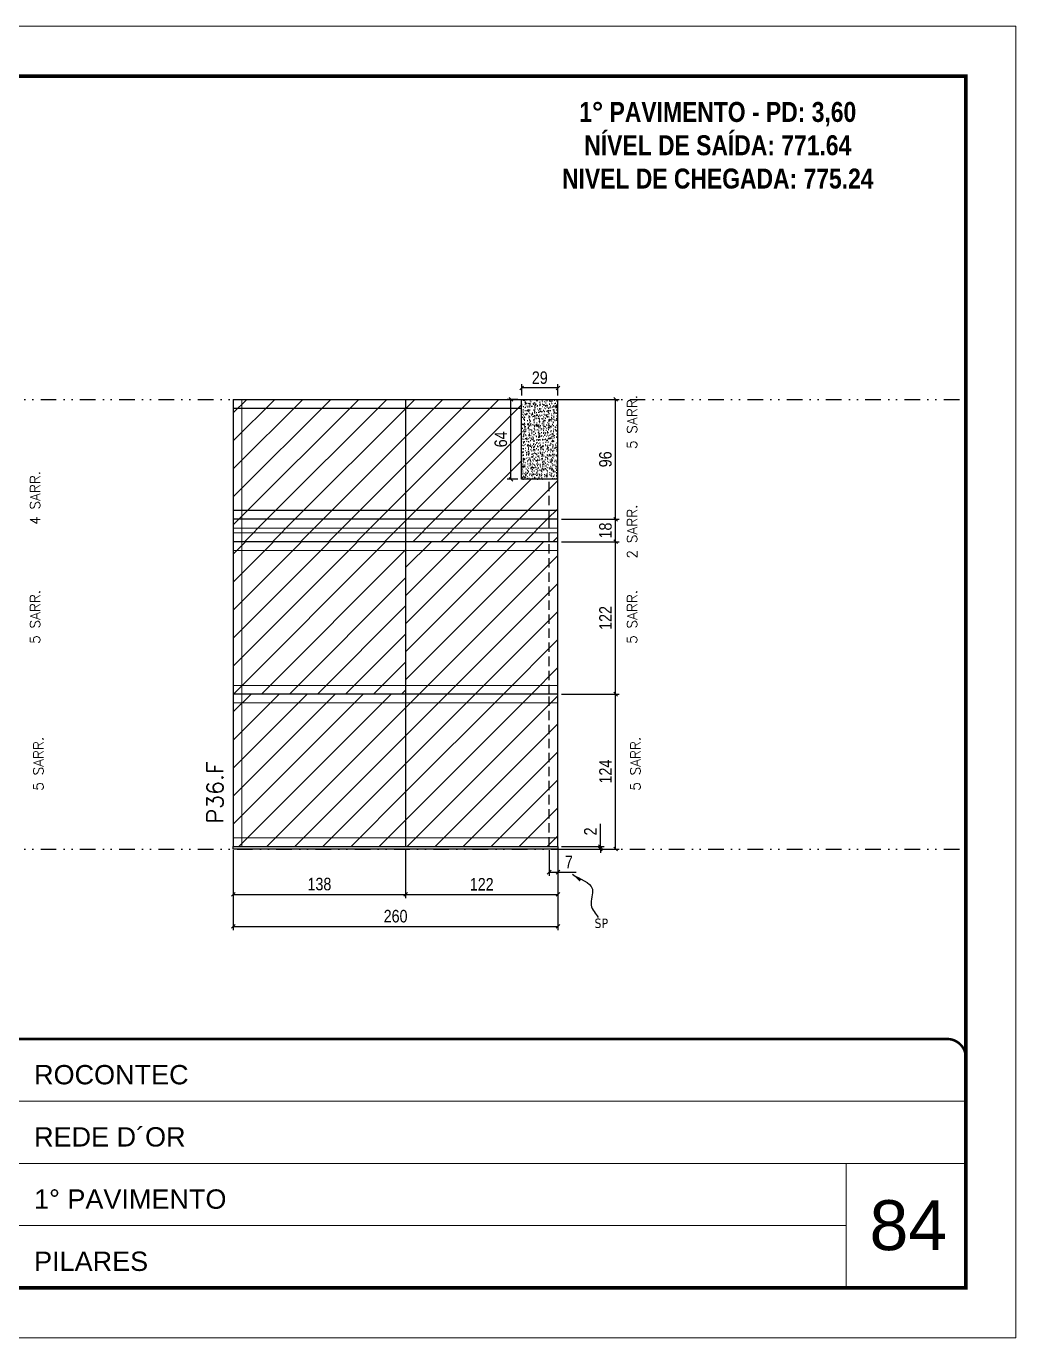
# Model space of a CAD drawing. Extents: x 2949 to 9203, y -16089 to 12527.
# Drawn here: x 8410 to 9203, y -11495 to -10445 of the extents above; entities that cross this region are included whole.
import ezdxf

# ---------------------------------------------------------------- set-up
doc = ezdxf.new("R2010")
doc.units = 0
for name, pattern in [('CONTINUO', [0]), ('DASHED', [0.75, 0.5, -0.25]), ('DIVIDE2', [0.625, 0.25, -0.125, 0, -0.125, 0, -0.125]), ('HIDDEN', [0.375, 0.25, -0.125])]:
    doc.linetypes.add(name, pattern=pattern)
for name, color, linetype, lineweight in [('CARIMBO', 255, 'Continuous', 9), ('Folhas', 255, 'Continuous', 9), ('Hachura', 251, 'Continuous', 9), ('Sarr 2.2x7', 40, 'Continuous', 9), ('SARRAFO DE PRESSAO', 251, 'DASHED', 9), ('Texto Seção', 7, 'Continuous', 15)]:
    doc.layers.add(name, color=color, linetype=linetype, lineweight=lineweight)
for name, color, linetype in [('COTA', 241, 'Continuous'), ('NOMENCLATURA', 7, 'Continuous'), ('Nível', 160, 'Continuous'), ('Painéis', 200, 'Continuous'), ('SARR_2.2x7', 40, 'Continuous'), ('Sarrafo de Pressão', 42, 'HIDDEN'), ('texto', 7, 'Continuous')]:
    doc.layers.add(name, color=color, linetype=linetype)
doc.styles.add('ARIAL', font='arial.ttf')
doc.styles.add('COTA TECNICA', font='techl___.ttf', dxfattribs={"height": 10})
doc.styles.add('COTA TECNICA-50', font='techl___.ttf', dxfattribs={"height": 10})
doc.styles.add('REGUA-120', font='ROMANS.shx', dxfattribs={"height": 15})
doc.styles.add('ROMANC', font='techb___.ttf', dxfattribs={"height": 2.5})
doc.styles.add('ROMANS', font='romans.shx')
doc.styles.get("Standard").update_dxf_attribs({"font": 'arial.ttf'})
doc.dimstyles.new('COTA PAINEL-50', dxfattribs={"dimtxt": 10, "dimasz": 3, "dimexe": 3, "dimexo": 3, "dimgap": 3, "dimtad": 1, "dimdec": 1, "dimzin": 12, "dimdsep": 46, "dimtxsty": 'COTA TECNICA-50', "dimblk1": 'OBLIQUE', "dimblk2": 'OBLIQUE', "dimsah": 1, "dimcen": 0.9, "dimclrd": 4, "dimclre": 4, "dimclrt": 240, "dimadec": 1, "dimazin": 3, "dimtfac": 1, "dimtdec": 1, "dimtmove": 0, "dimatfit": 3, "dimfxl": 1, "dimtolj": 1, "dimtzin": 12, "dimarcsym": 0})
doc.dimstyles.new('PAINEL', dxfattribs={"dimtxt": 10, "dimasz": 3, "dimexe": 3, "dimexo": 3, "dimgap": 3, "dimtad": 1, "dimdec": 1, "dimzin": 12, "dimdsep": 46, "dimtxsty": 'COTA TECNICA', "dimblk1": 'OBLIQUE', "dimblk2": 'OBLIQUE', "dimsah": 1, "dimcen": 0.9, "dimclrd": 4, "dimclre": 4, "dimclrt": 240, "dimadec": 1, "dimazin": 3, "dimtfac": 1, "dimtdec": 1, "dimtmove": 0, "dimatfit": 3, "dimfxl": 1, "dimtolj": 1, "dimtzin": 12, "dimarcsym": 0})
doc.dimstyles.get("Standard").update_dxf_attribs({"dimtxt": 0.18, "dimasz": 0.18, "dimexe": 0.18, "dimexo": 0.0625, "dimgap": 0.09, "dimtad": 0, "dimtih": 1, "dimtoh": 1, "dimdec": 4, "dimzin": 0, "dimdsep": 46, "dimtxsty": 'Standard', "dimcen": 0.09, "dimadec": 0, "dimazin": 0, "dimtfac": 1, "dimtdec": 4, "dimtofl": 0, "dimtmove": 0, "dimatfit": 3, "dimfxl": 1, "dimtolj": 1, "dimtzin": 0, "dimarcsym": 0})
pattern_1 = [(45, (-121303.467, -37644.947), (-11.2253202, 11.2253202), [])]

# ---------------------------------------------------------------- blocks, each defined once
blk = doc.blocks.new('9999999999')
at = {"color": 30, "linetype": 'CONTINUO'}
for p, q in [((98564.6, 34379.6), (99584, 34379.6)), ((98564.6, 34329.8), (99488, 34329.8)), ((99584, 34329.8), (99488, 34329.8)), ((99488, 34329.8), (99488, 34230.2)), ((98564.6, 34280), (99488, 34280))]:
    blk.add_line(p, q, dxfattribs=at)
at = {"color": 30, "linetype": 'CONTINUO', "const_width": 2}
blk.add_lwpolyline([(99584, 34230.2), (99584, 34414.4, 0.414214), (99569, 34429.4), (98229, 34429.4, 0.414214), (98214, 34414.4), (98214, 34245.2, 0.414214), (98229, 34230.2), (99584, 34230.2)], format="xyb", dxfattribs=at)
at = {"layer": 'Folhas'}
blk.add_lwpolyline([(98139, 34190.2), (99624, 34190.2), (99624, 35240.2), (98139, 35240.2)], close=True, dxfattribs=at)
at = {"layer": 'Folhas', "color": 30, "const_width": 3}
blk.add_lwpolyline([(98214, 34230.2), (99584, 34230.2), (99584, 35200.2), (98214, 35200.2)], close=True, dxfattribs=at)
at = {"color": 7, "linetype": 'Continuous', "ltscale": 5, "style": 'ARIAL'}
for s, height, p in [('ROCONTEC', 15.48, (98837.7, 34393.1)), ('REDE D´OR', 15.48, (98837.7, 34343.3)), ('1° PAVIMENTO', 15.483, (98837.7, 34293.5)), ('PILARES', 15.48, (98837.7, 34243.7))]:
    blk.add_text(s, height=height, dxfattribs=at).set_placement(p)
blk = doc.blocks.new('_Oblique')
at = {"color": 0, "linetype": 'ByBlock', "lineweight": -2}
blk.add_line((-0.5, -0.5), (0.5, 0.5), dxfattribs=at)
blk = doc.blocks.new('*D2952')
at = {"layer": 'COTA', "color": 4, "lineweight": -2, "transparency": 16777216}
for p, q in [((8575.8, -11104.5), (8575.8, -11168.4)), ((8835.8, -11104.5), (8835.8, -11168.4)), ((8575.8, -11165.4), (8835.8, -11165.4))]:
    blk.add_line(p, q, dxfattribs=at)
at = {"layer": 'Defpoints', "color": 0, "transparency": 16777216}
for p in [(8575.8, -11101.5), (8835.8, -11101.5), (8835.8, -11165.4)]:
    blk.add_point(p, dxfattribs=at)
at = {"layer": 'COTA', "color": 4, "lineweight": -2, "transparency": 16777216, "xscale": 3, "yscale": 3, "zscale": 3, "rotation": 180}
blk.add_blockref('_Oblique', (8575.8, -11165.4), dxfattribs=at)
at = {"layer": 'COTA', "color": 4, "lineweight": -2, "transparency": 16777216, "xscale": 3, "yscale": 3, "zscale": 3}
blk.add_blockref('_Oblique', (8835.8, -11165.4), dxfattribs=at)
at = {"layer": 'COTA', "color": 240, "transparency": 16777216, "insert": (8705.8, -11157.3), "char_height": 10, "attachment_point": 5, "style": 'COTA TECNICA'}
blk.add_mtext('\\A1;260', dxfattribs=at)
blk = doc.blocks.new('*D2953')
at = {"layer": 'COTA', "color": 4, "lineweight": -2, "transparency": 16777216}
for p, q in [((8828.8, -11104.5), (8828.8, -11125)), ((8835.8, -11106.5), (8835.8, -11125)), ((8828.8, -11122), (8835.8, -11122)), ((8835.8, -11122), (8850.5, -11122))]:
    blk.add_line(p, q, dxfattribs=at)
at = {"layer": 'Defpoints', "color": 0, "transparency": 16777216}
for p in [(8828.8, -11101.5), (8835.8, -11103.5), (8835.8, -11122)]:
    blk.add_point(p, dxfattribs=at)
at = {"layer": 'COTA', "color": 4, "lineweight": -2, "transparency": 16777216, "xscale": 3, "yscale": 3, "zscale": 3, "rotation": 180}
blk.add_blockref('_Oblique', (8828.8, -11122), dxfattribs=at)
at = {"layer": 'COTA', "color": 4, "lineweight": -2, "transparency": 16777216, "xscale": 3, "yscale": 3, "zscale": 3}
blk.add_blockref('_Oblique', (8835.8, -11122), dxfattribs=at)
at = {"layer": 'COTA', "color": 240, "transparency": 16777216, "insert": (8844.6, -11113.9), "char_height": 10, "attachment_point": 5, "style": 'COTA TECNICA-50'}
blk.add_mtext('\\A1;7', dxfattribs=at)
blk = doc.blocks.new('*D2954')
at = {"layer": 'COTA', "color": 4, "lineweight": -2, "transparency": 16777216}
for p, q in [((8838.8, -10979.5), (8885, -10979.5)), ((8882, -11103.5), (8882, -10979.5)), ((8838.8, -11103.5), (8885, -11103.5))]:
    blk.add_line(p, q, dxfattribs=at)
at = {"layer": 'Defpoints', "color": 0, "transparency": 16777216}
for p in [(8835.8, -10979.5), (8882, -10979.5), (8835.8, -11103.5)]:
    blk.add_point(p, dxfattribs=at)
at = {"layer": 'COTA', "color": 4, "lineweight": -2, "transparency": 16777216, "xscale": 3, "yscale": 3, "zscale": 3}
for p, rotation in [((8882, -10979.5), 90), ((8882, -11103.5), 270)]:
    blk.add_blockref('_Oblique', p, dxfattribs=dict(at, rotation=rotation))
at = {"layer": 'COTA', "color": 240, "transparency": 16777216, "insert": (8873.9, -11041.5), "char_height": 10, "attachment_point": 5, "rotation": 90, "style": 'COTA TECNICA-50'}
blk.add_mtext('\\A1;124', dxfattribs=at)
blk = doc.blocks.new('*D2955')
at = {"layer": 'COTA', "color": 4, "lineweight": -2, "transparency": 16777216}
for p, q in [((8869.8, -11101.5), (8869.8, -11083.4)), ((8838.8, -11101.5), (8872.8, -11101.5)), ((8838.8, -11103.5), (8872.8, -11103.5)), ((8869.8, -11103.5), (8869.8, -11101.5)), ((8869.8, -11103.5), (8869.8, -11106.5))]:
    blk.add_line(p, q, dxfattribs=at)
at = {"layer": 'Defpoints', "color": 0, "transparency": 16777216}
for p in [(8835.8, -11101.5), (8835.8, -11103.5), (8869.8, -11103.5)]:
    blk.add_point(p, dxfattribs=at)
at = {"layer": 'COTA', "color": 4, "lineweight": -2, "transparency": 16777216, "xscale": 3, "yscale": 3, "zscale": 3}
for p, rotation in [((8869.8, -11101.5), 270), ((8869.8, -11103.5), 90)]:
    blk.add_blockref('_Oblique', p, dxfattribs=dict(at, rotation=rotation))
at = {"layer": 'COTA', "color": 240, "transparency": 16777216, "insert": (8861.8, -11089.4), "char_height": 10, "attachment_point": 5, "rotation": 90, "style": 'COTA TECNICA-50'}
blk.add_mtext('\\A1;2', dxfattribs=at)
blk = doc.blocks.new('*D2956')
at = {"layer": 'COTA', "color": 4, "linetype": 'ByBlock', "lineweight": -2, "transparency": 16777216}
for p, q in [((8838.8, -10857.5), (8885, -10857.5)), ((8882, -10979.5), (8882, -10857.5)), ((8838.8, -10979.5), (8885, -10979.5))]:
    blk.add_line(p, q, dxfattribs=at)
at = {"layer": 'Defpoints', "color": 0, "linetype": 'ByBlock', "transparency": 16777216}
for p in [(8835.8, -10857.5), (8882, -10857.5), (8835.8, -10979.5)]:
    blk.add_point(p, dxfattribs=at)
at = {"layer": 'COTA', "color": 4, "linetype": 'ByBlock', "lineweight": -2, "transparency": 16777216, "xscale": 3, "yscale": 3, "zscale": 3}
for p, rotation in [((8882, -10857.5), 90), ((8882, -10979.5), 270)]:
    blk.add_blockref('_Oblique', p, dxfattribs=dict(at, rotation=rotation))
at = {"layer": 'COTA', "color": 240, "linetype": 'ByBlock', "transparency": 16777216, "insert": (8873.9, -10918.5), "char_height": 10, "attachment_point": 5, "rotation": 90, "style": 'COTA TECNICA'}
blk.add_mtext('\\A1;122', dxfattribs=at)
blk = doc.blocks.new('*D3000')
at = {"layer": 'COTA', "color": 4, "linetype": 'ByBlock', "lineweight": -2, "transparency": 16777216}
for p, q in [((8575.8, -11104.5), (8575.8, -11142.8)), ((8713.8, -11104.5), (8713.8, -11142.8)), ((8575.8, -11139.8), (8713.8, -11139.8))]:
    blk.add_line(p, q, dxfattribs=at)
at = {"layer": 'Defpoints', "color": 0, "linetype": 'ByBlock', "transparency": 16777216}
for p in [(8575.8, -11101.5), (8713.8, -11101.5), (8713.8, -11139.8)]:
    blk.add_point(p, dxfattribs=at)
at = {"layer": 'COTA', "color": 4, "linetype": 'ByBlock', "lineweight": -2, "transparency": 16777216, "xscale": 3, "yscale": 3, "zscale": 3, "rotation": 180}
blk.add_blockref('_Oblique', (8575.8, -11139.8), dxfattribs=at)
at = {"layer": 'COTA', "color": 4, "linetype": 'ByBlock', "lineweight": -2, "transparency": 16777216, "xscale": 3, "yscale": 3, "zscale": 3}
blk.add_blockref('_Oblique', (8713.8, -11139.8), dxfattribs=at)
at = {"layer": 'COTA', "color": 240, "linetype": 'ByBlock', "transparency": 16777216, "insert": (8644.8, -11131.6), "char_height": 10, "attachment_point": 5, "style": 'COTA TECNICA'}
blk.add_mtext('\\A1;138', dxfattribs=at)
blk = doc.blocks.new('*D3001')
at = {"layer": 'COTA', "color": 4, "linetype": 'ByBlock', "lineweight": -2, "transparency": 16777216}
for p, q in [((8713.8, -11104.5), (8713.8, -11142.8)), ((8835.8, -11106.5), (8835.8, -11142.8)), ((8713.8, -11139.8), (8835.8, -11139.8))]:
    blk.add_line(p, q, dxfattribs=at)
at = {"layer": 'Defpoints', "color": 0, "linetype": 'ByBlock', "transparency": 16777216}
for p in [(8713.8, -11101.5), (8835.8, -11103.5), (8835.8, -11139.8)]:
    blk.add_point(p, dxfattribs=at)
at = {"layer": 'COTA', "color": 4, "linetype": 'ByBlock', "lineweight": -2, "transparency": 16777216, "xscale": 3, "yscale": 3, "zscale": 3, "rotation": 180}
blk.add_blockref('_Oblique', (8713.8, -11139.8), dxfattribs=at)
at = {"layer": 'COTA', "color": 4, "linetype": 'ByBlock', "lineweight": -2, "transparency": 16777216, "xscale": 3, "yscale": 3, "zscale": 3}
blk.add_blockref('_Oblique', (8835.8, -11139.8), dxfattribs=at)
at = {"layer": 'COTA', "color": 240, "linetype": 'ByBlock', "transparency": 16777216, "insert": (8774.8, -11131.7), "char_height": 10, "attachment_point": 5, "style": 'COTA TECNICA'}
blk.add_mtext('\\A1;122', dxfattribs=at)
blk = doc.blocks.new('*D3004')
at = {"layer": 'COTA', "color": 4, "linetype": 'ByBlock', "lineweight": -2, "transparency": 16777216}
for p, q in [((8838.8, -10743.5), (8885, -10743.5)), ((8882, -10839.5), (8882, -10743.5)), ((8838.8, -10839.5), (8885, -10839.5))]:
    blk.add_line(p, q, dxfattribs=at)
at = {"layer": 'Defpoints', "color": 0, "linetype": 'ByBlock', "transparency": 16777216}
for p in [(8835.8, -10743.5), (8882, -10743.5), (8835.8, -10839.5)]:
    blk.add_point(p, dxfattribs=at)
at = {"layer": 'COTA', "color": 4, "linetype": 'ByBlock', "lineweight": -2, "transparency": 16777216, "xscale": 3, "yscale": 3, "zscale": 3}
for p, rotation in [((8882, -10743.5), 90), ((8882, -10839.5), 270)]:
    blk.add_blockref('_Oblique', p, dxfattribs=dict(at, rotation=rotation))
at = {"layer": 'COTA', "color": 240, "linetype": 'ByBlock', "transparency": 16777216, "insert": (8873.9, -10791.5), "char_height": 10, "attachment_point": 5, "rotation": 90, "style": 'COTA TECNICA'}
blk.add_mtext('\\A1;96', dxfattribs=at)
blk = doc.blocks.new('*D3005')
at = {"layer": 'COTA', "color": 4, "linetype": 'ByBlock', "lineweight": -2, "transparency": 16777216}
for p, q in [((8803.8, -10743.5), (8795.2, -10743.5)), ((8798.2, -10807.5), (8798.2, -10743.5)), ((8803.8, -10807.5), (8795.2, -10807.5))]:
    blk.add_line(p, q, dxfattribs=at)
at = {"layer": 'Defpoints', "color": 0, "linetype": 'ByBlock', "transparency": 16777216}
for p in [(8798.2, -10743.5), (8806.8, -10743.5), (8806.8, -10807.5)]:
    blk.add_point(p, dxfattribs=at)
at = {"layer": 'COTA', "color": 4, "linetype": 'ByBlock', "lineweight": -2, "transparency": 16777216, "xscale": 3, "yscale": 3, "zscale": 3}
for p, rotation in [((8798.2, -10743.5), 90), ((8798.2, -10807.5), 270)]:
    blk.add_blockref('_Oblique', p, dxfattribs=dict(at, rotation=rotation))
at = {"layer": 'COTA', "color": 240, "linetype": 'ByBlock', "transparency": 16777216, "insert": (8790.1, -10775.5), "char_height": 10, "attachment_point": 5, "rotation": 90, "style": 'COTA TECNICA'}
blk.add_mtext('\\A1;64', dxfattribs=at)
blk = doc.blocks.new('*D3006')
at = {"layer": 'COTA', "color": 4, "linetype": 'ByBlock', "lineweight": -2, "transparency": 16777216}
for p, q in [((8806.8, -10740.5), (8806.8, -10731.3)), ((8835.8, -10734.3), (8806.8, -10734.3)), ((8835.8, -10740.5), (8835.8, -10731.3))]:
    blk.add_line(p, q, dxfattribs=at)
at = {"layer": 'Defpoints', "color": 0, "linetype": 'ByBlock', "transparency": 16777216}
for p in [(8806.8, -10734.3), (8806.8, -10743.5), (8835.8, -10743.5)]:
    blk.add_point(p, dxfattribs=at)
at = {"layer": 'COTA', "color": 4, "linetype": 'ByBlock', "lineweight": -2, "transparency": 16777216, "xscale": 3, "yscale": 3, "zscale": 3, "rotation": 180}
blk.add_blockref('_Oblique', (8806.8, -10734.3), dxfattribs=at)
at = {"layer": 'COTA', "color": 4, "linetype": 'ByBlock', "lineweight": -2, "transparency": 16777216, "xscale": 3, "yscale": 3, "zscale": 3}
blk.add_blockref('_Oblique', (8835.8, -10734.3), dxfattribs=at)
at = {"layer": 'COTA', "color": 240, "linetype": 'ByBlock', "transparency": 16777216, "insert": (8821.3, -10726.2), "char_height": 10, "attachment_point": 5, "style": 'COTA TECNICA'}
blk.add_mtext('\\A1;29', dxfattribs=at)
blk = doc.blocks.new('*D3007')
at = {"layer": 'COTA', "color": 4, "lineweight": -2, "transparency": 16777216}
for p, q in [((8838.8, -10839.5), (8885, -10839.5)), ((8882, -10857.5), (8882, -10839.5)), ((8838.8, -10857.5), (8885, -10857.5))]:
    blk.add_line(p, q, dxfattribs=at)
at = {"layer": 'Defpoints', "color": 0, "transparency": 16777216}
for p in [(8835.8, -10839.5), (8882, -10839.5), (8835.8, -10857.5)]:
    blk.add_point(p, dxfattribs=at)
at = {"layer": 'COTA', "color": 4, "lineweight": -2, "transparency": 16777216, "xscale": 3, "yscale": 3, "zscale": 3}
for p, rotation in [((8882, -10839.5), 90), ((8882, -10857.5), 270)]:
    blk.add_blockref('_Oblique', p, dxfattribs=dict(at, rotation=rotation))
at = {"layer": 'COTA', "color": 240, "transparency": 16777216, "insert": (8873.9, -10848.5), "char_height": 10, "attachment_point": 5, "rotation": 90, "style": 'COTA TECNICA'}
blk.add_mtext('\\A1;18', dxfattribs=at)

msp = doc.modelspace()

# ---------------------------------------------------------------- hatches: boundary and pattern name
at = {"layer": 'COTA', "linetype": 'ByBlock'}
h = msp.add_hatch(dxfattribs=at)
h.set_pattern_fill('AR-CONC', color=256, scale=0.03)
h.set_pattern_definition([(50, (-121303.4665, -37630.947), (5.46554007, -0.47817257), [0.5715, -6.2865]), (355, (-121303.4665, -37630.947), (-1.05730264, 5.73170536), [0.4572, -5.02921753]), (100.4514447, (-121303.011, -37630.987), (4.40823741, 5.25353256), [0.48570026, -5.34270734]), (46.1842, (-121303.4665, -37629.423), (8.13237123, -1.26126984), [0.85725, -9.42975]), (96.6355576, (-121302.789, -37629.528), (7.122124, 7.42278374), [0.7285507, -8.01406824]), (351.184151, (-121303.4665, -37629.423), (7.122124, 7.42278374), [0.685799, -7.54379196]), (21, (-121302.7045, -37629.804), (4.54843174, -3.06795595), [0.5715, -6.2865]), (326, (-121302.7045, -37629.804), (1.85406085, 5.52563898), [0.4572, -5.0292]), (71.451445, (-121302.3255, -37630.0596), (6.40249258, 2.45768307), [0.48570026, -5.34269813]), (37.5, (-121303.4665, -37630.947), (0.092658098, 2.536651166), [0, -4.96824, 0, -5.1054, 0, -5.04825]), (7.5, (-121303.4665, -37630.947), (2.004589875, 3.005417245), [0, -2.91084, 0, -4.85394, 0, -1.92405]), (327.5, (-121305.1658, -37630.947), (4.067717855, -0.17186232), [0, -1.905, 0, -5.9436, 0, -7.8867]), (317.5, (-121305.9278, -37630.947), (4.44387544, 0.76279473), [0, -2.4765, 0, -3.94716, 0, -5.6007])])
h.paths.add_polyline_path([(8835.76, -10743.48), (8806.76, -10743.48), (8806.76, -10807.48), (8835.76, -10807.48)])
at = {"layer": 'Hachura'}
h = msp.add_hatch(dxfattribs=at)
h.set_pattern_fill('ANSI31', color=256, scale=5)
h.paths.add_polyline_path([(8713.76, -10743.48), (8575.76, -10743.48), (8575.76, -10839.48), (8713.76, -10839.48)])
h = msp.add_hatch(dxfattribs=at)
h.set_pattern_fill('ANSI31', color=256, scale=5)
h.paths.add_polyline_path([(8713.76, -10839.48), (8835.76, -10839.48), (8835.76, -10807.48), (8806.76, -10807.48), (8806.76, -10743.48), (8713.76, -10743.48)])
h = msp.add_hatch(dxfattribs=at)
h.set_pattern_fill('ANSI31', color=256, scale=5)
h.paths.add_polyline_path([(8713.76, -10839.48), (8575.76, -10839.48), (8575.76, -10857.48), (8713.76, -10857.48)])
h = msp.add_hatch(dxfattribs=at)
h.set_pattern_fill('ANSI31', color=256, scale=5)
h.paths.add_polyline_path([(8835.76, -10839.48), (8713.76, -10839.48), (8713.76, -10857.48), (8835.76, -10857.48)])
at = {"layer": 'Hachura', "linetype": 'ByBlock'}
h = msp.add_hatch(dxfattribs=at)
h.set_pattern_fill('ANSI31', color=256, scale=5)
h.set_pattern_definition([(45, (846.75, -6270.92), (-11.22532, 11.22532), [])])
h.paths.add_polyline_path([(8713.76, -10857.48), (8575.76, -10857.48), (8575.76, -10979.48), (8713.76, -10979.48)])
h = msp.add_hatch(dxfattribs=at)
h.set_pattern_fill('ANSI31', color=256, scale=5)
h.set_pattern_definition(pattern_1)
h.paths.add_polyline_path([(8835.76, -10857.48), (8713.76, -10857.48), (8713.76, -10979.48), (8835.76, -10979.48)])
h = msp.add_hatch(dxfattribs=at)
h.set_pattern_fill('ANSI31', color=256, scale=5)
h.set_pattern_definition(pattern_1)
h.paths.add_polyline_path([(8575.76, -10979.48), (8575.76, -11101.48), (8713.76, -11101.48), (8713.76, -10979.48)])
h = msp.add_hatch(dxfattribs=at)
h.set_pattern_fill('ANSI31', color=256, scale=5)
h.set_pattern_definition(pattern_1)
h.paths.add_polyline_path([(8713.76, -10979.48), (8713.76, -11101.48), (8835.76, -11101.48), (8835.76, -10979.48)])

# ---------------------------------------------------------------- linework, layer by layer
at = {"layer": 'COTA', "linetype": 'ByBlock'}
for p in [(8806.76, -10743.48), (8835.76, -10807.48)]:
    msp.add_line(p, (8835.76, -10743.48), dxfattribs=at)
at = {"layer": 'Nível', "color": 4, "linetype": 'DIVIDE2', "ltscale": 50}
for p, q in [((7792.53, -10743.48), (9162.53, -10743.48)), ((7792.53, -11103.48), (9162.53, -11103.48))]:
    msp.add_line(p, q, dxfattribs=at)
at = {"layer": 'Painéis'}
for p, q in [((8575.76, -10743.48), (8575.76, -10839.48)), ((8575.76, -10743.48), (8806.76, -10743.48)), ((8713.76, -10743.48), (8713.76, -11101.48)), ((8806.76, -10807.48), (8806.76, -10743.48)), ((8835.76, -10807.48), (8806.76, -10807.48)), ((8835.76, -10839.48), (8835.76, -10807.48)), ((8835.76, -10807.48), (8835.76, -10807.48)), ((8575.76, -10838.48), (8575.76, -10838.48)), ((8835.76, -10839.48), (8575.76, -10839.48)), ((8575.76, -10839.48), (8575.76, -10857.48)), ((8835.76, -10857.48), (8835.76, -10839.48)), ((8575.76, -10857.48), (8575.76, -11101.48)), ((8835.76, -10857.48), (8575.76, -10857.48)), ((8835.76, -11101.48), (8835.76, -10857.48)), ((8835.76, -10979.48), (8575.76, -10979.48)), ((8575.76, -11101.48), (8835.76, -11101.48))]:
    msp.add_line(p, q, dxfattribs=at)
msp.add_lwpolyline([(8575.76, -11101.48), (8835.76, -11101.48), (8835.76, -11103.48), (8575.76, -11103.48)], close=True, dxfattribs=at)
at = {"layer": 'Sarr 2.2x7'}
for p, q in [((8582.76, -10743.48), (8582.76, -10839.48)), ((8835.76, -10846.48), (8575.76, -10846.48)), ((8582.76, -10839.48), (8582.76, -10857.48)), ((8835.76, -10850.48), (8575.76, -10850.48)), ((8835.76, -10864.48), (8575.76, -10864.48)), ((8582.76, -10857.48), (8582.76, -10979.48)), ((8835.76, -10972.48), (8575.76, -10972.48)), ((8582.76, -10979.48), (8582.76, -11101.48)), ((8835.76, -10986.48), (8575.76, -10986.48)), ((8835.76, -11094.48), (8575.76, -11094.48)), ((8835.76, -11101.48), (8575.76, -11101.48))]:
    msp.add_line(p, q, dxfattribs=at)
at = {"layer": 'Sarr 2.2x7', "linetype": 'Continuous'}
for p, q in [((8575.76, -10979.48), (8575.76, -10972.48)), ((8835.76, -10979.48), (8835.76, -10972.48)), ((8575.76, -11101.48), (8575.76, -11094.48)), ((8835.76, -11101.48), (8835.76, -11094.48))]:
    msp.add_line(p, q, dxfattribs=at)
at = {"layer": 'SARR_2.2x7'}
for p, q in [((8575.76, -10750.48), (8806.76, -10750.48)), ((8835.76, -10832.48), (8575.76, -10832.48))]:
    msp.add_line(p, q, dxfattribs=at)
at = {"layer": 'Sarrafo de Pressão', "ltscale": 30}
for p, q in [((8828.76, -10839.48), (8828.76, -10807.48)), ((8828.76, -10857.48), (8828.76, -10839.48)), ((8828.76, -10979.48), (8828.76, -10857.48)), ((8828.76, -11101.48), (8828.76, -10979.48))]:
    msp.add_line(p, q, dxfattribs=at)

# ---------------------------------------------------------------- block references
at = {"layer": 'SARRAFO DE PRESSAO', "color": 6, "linetype": 'ByBlock'}
msp.add_blockref('9999999999', (-90421.44, -45684.97), dxfattribs=at)

# ---------------------------------------------------------------- texts
at = {"layer": 'CARIMBO', "style": 'ARIAL'}
msp.add_text('84', height=40, dxfattribs=at).set_placement((9085.39, -11424.62))
at = {"layer": 'NOMENCLATURA', "color": 2, "insert": (8963.86, -10478.71), "char_height": 16, "attachment_point": 2, "style": 'ROMANC'}
msp.add_mtext_dynamic_manual_height_columns('\\P1° PAVIMENTO - PD: 3,60\\PNÍVEL DE SAÍDA: 771.64\\PNIVEL DE CHEGADA: 775.24', width=300.2766, gutter_width=1, heights=[0], dxfattribs=at)
at = {"layer": 'texto', "color": 0, "insert": (8870.54, -11162.98), "char_height": 7.5, "attachment_point": 5}
msp.add_mtext('{\\fTahoma|b0|i0|c0|p34;\\C4;SP}', dxfattribs=at)
at = {"layer": 'Texto Seção', "linetype": 'Continuous', "style": 'ROMANS'}
for s, p in [('5 SARR.', (8899.2, -10783.26)), ('4 SARR.', (8421.05, -10844.02)), ('2 SARR.', (8899.2, -10870.95)), ('5 SARR.', (8421.05, -10939.26)), ('5 SARR.', (8899.2, -10939.26)), ('5 SARR.', (8423.76, -11056.86)), ('5 SARR.', (8901.91, -11056.86))]:
    msp.add_text(s, height=8, rotation=90, dxfattribs=at).set_placement(p)
at = {"layer": 'Texto Seção', "insert": (8567.73, -11083.02), "char_height": 13, "width": 285.3299, "attachment_point": 7, "rotation": 90, "style": 'REGUA-120'}
msp.add_mtext('P36.F', dxfattribs=at)

# ---------------------------------------------------------------- dimensions: what is measured, and where the dimension line sits
at = {"layer": 'COTA', "linetype": 'ByBlock'}
for base, p1, p2, picture, middle in [((8806.76, -10734.26), (8835.76, -10743.48), (8806.76, -10743.48), '*D3006', (8821.26, -10726.17)), ((8713.76, -11139.79), (8575.76, -11101.48), (8713.76, -11101.48), '*D3000', (8644.76, -11131.55))]:
    dim = msp.add_linear_dim(base=base, p1=p1, p2=p2, dimstyle='PAINEL', dxfattribs=at)
    dim.commit()
    dim.dimension.update_dxf_attribs({"geometry": picture, "text_midpoint": middle})
for base, p1, p2, picture, middle in [((8798.19, -10743.48), (8806.76, -10807.48), (8806.76, -10743.48), '*D3005', (8790.08, -10775.48)), ((8882, -10743.48), (8835.76, -10839.48), (8835.76, -10743.48), '*D3004', (8873.87, -10791.48)), ((8882, -10857.48), (8835.76, -10979.48), (8835.76, -10857.48), '*D2956', (8873.94, -10918.48))]:
    dim = msp.add_linear_dim(base=base, p1=p1, p2=p2, angle=90, dimstyle='PAINEL', dxfattribs=at)
    dim.commit()
    dim.dimension.update_dxf_attribs({"geometry": picture, "text_midpoint": middle})
at = {"layer": 'COTA'}
for base, p1, p2, dimstyle, picture, middle in [((8882, -10839.48), (8835.76, -10857.48), (8835.76, -10839.48), 'PAINEL', '*D3007', (8873.91, -10848.48)), ((8882, -10979.48), (8835.76, -11103.48), (8835.76, -10979.48), 'COTA PAINEL-50', '*D2954', (8873.93, -11041.48))]:
    dim = msp.add_linear_dim(base=base, p1=p1, p2=p2, angle=90, dimstyle=dimstyle, dxfattribs=at)
    dim.commit()
    dim.dimension.update_dxf_attribs({"geometry": picture, "text_midpoint": middle})
dim = msp.add_linear_dim(base=(8869.77, -11103.48), p1=(8835.76, -11101.48), p2=(8835.76, -11103.48), angle=90, dimstyle='COTA PAINEL-50', dxfattribs=at)
dim.commit()
dim.dimension.update_dxf_attribs({"geometry": '*D2955', "text_midpoint": (8869.77, -11089.43), "dimtype": 160})
dim = msp.add_linear_dim(base=(8835.76, -11165.44), p1=(8575.76, -11101.48), p2=(8835.76, -11101.48), dimstyle='PAINEL', override={"dimarcsym": 2}, dxfattribs=at)
dim.commit()
dim.dimension.update_dxf_attribs({"geometry": '*D2952', "text_midpoint": (8705.76, -11157.34)})
at = {"layer": 'COTA', "linetype": 'ByBlock'}
dim = msp.add_linear_dim(base=(8835.76, -11139.79), p1=(8713.76, -11101.48), p2=(8835.76, -11103.48), dimstyle='PAINEL', override={"dimtmove": 1}, dxfattribs=at)
dim.commit()
dim.dimension.update_dxf_attribs({"geometry": '*D3001', "text_midpoint": (8774.76, -11131.74)})
at = {"layer": 'COTA'}
dim = msp.add_linear_dim(base=(8835.76, -11121.99), p1=(8828.76, -11101.48), p2=(8835.76, -11103.48), dimstyle='COTA PAINEL-50', dxfattribs=at)
dim.commit()
dim.dimension.update_dxf_attribs({"geometry": '*D2953', "text_midpoint": (8844.63, -11113.92)})

# ---------------------------------------------------------------- leaders
at = {"layer": 'COTA', "path_type": 1}
msp.add_leader([(8847.59, -11123.67), (8863.38, -11135.5), (8862.45, -11148.51), (8868, -11158.29)], dimstyle='Standard', override={"dimasz": 8}, dxfattribs=at)

doc.saveas('drawing.dxf')
